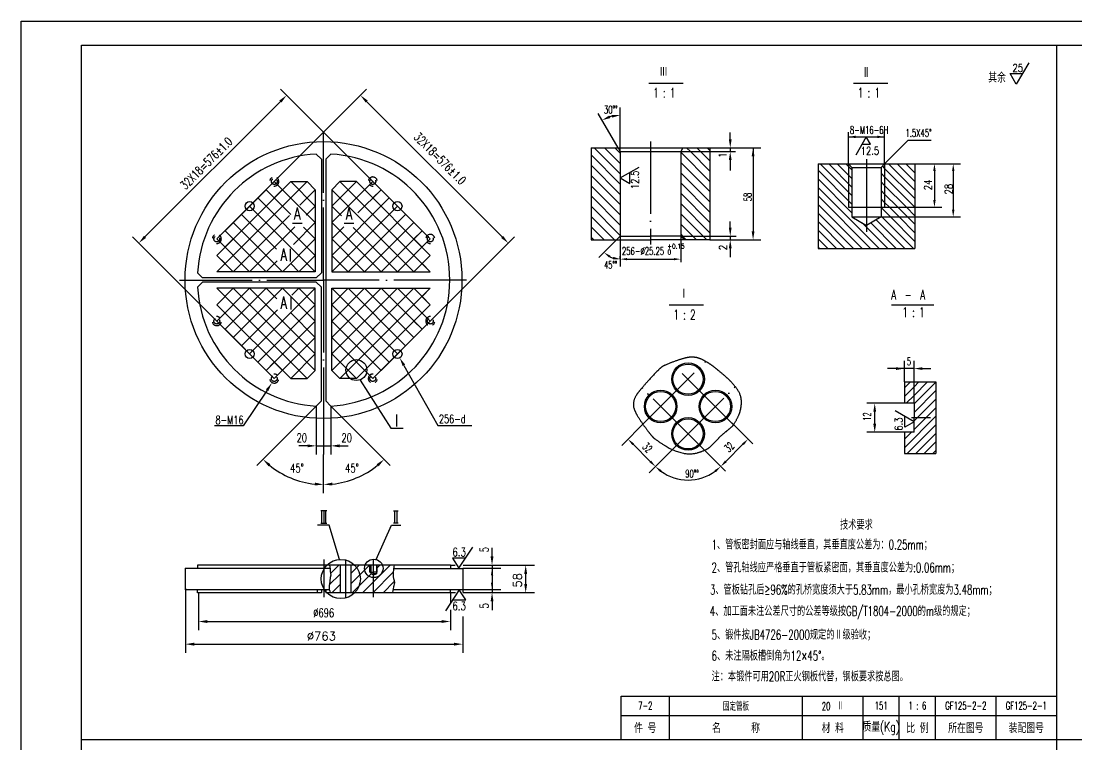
# Model space of a CAD drawing. Extents: x -187 to 2440, y 126 to 1474.
# Drawn here: x 1581.1 to 2017.5, y 1174.4 to 1473.6 of the extents above; entities that cross this region are included whole.
import ezdxf
from ezdxf.enums import TextEntityAlignment as Align

# ---------------------------------------------------------------- set-up
doc = ezdxf.new("R2010")
doc.units = 0
doc.header["$MEASUREMENT"] = 0
for name, pattern in [('DASHDOT-M', [36, 30, -3, 0, -3]), ('DIVIDE-M', [39, 30, -3, 0, -3, 0, -3]), ('HIDDEN-M', [7, 5, -2])]:
    doc.linetypes.add(name, pattern=pattern)
doc.layers.get('0').update_dxf_attribs({"linetype": 'CONTINUOUS'})
for name, color, linetype in [('CDR_DWG1', 4, 'CONTINUOUS'), ('CDR_DWG2', 2, 'CONTINUOUS'), ('CDR_DWG3', 1, 'DASHDOT-M'), ('CDR_DWG4', 3, 'DIVIDE-M'), ('CDR_DWG5', 6, 'HIDDEN-M')]:
    doc.layers.add(name, color=color, linetype=linetype)
doc.styles.add('HZ', font='ROMANS', dxfattribs={"width": 0.7, "bigfont": 'HZ'})

msp = doc.modelspace()

# ---------------------------------------------------------------- linework, layer by layer
for p, q in [((1581.11, 879.62), (1581.11, 1473.62)), ((1581.11, 1473.62), (2422.11, 1473.62)), ((2009.11, 1463.62), (2009.11, 889.62)), ((1997.61, 1456.44), (1992.46, 1447.52)), ((1992.46, 1447.52), (1989.88, 1451.98)), ((1989.88, 1451.98), (1995.04, 1451.98)), ((1685.75, 1407.31), (1723.94, 1445.5)), ((1726.48, 1407.31), (1688.3, 1445.5)), ((1632.3, 1384.4), (1688.3, 1440.41)), ((1779.94, 1384.4), (1723.94, 1440.41)), ((1828.76, 1424.09), (1828.76, 1437.91)), ((1827.86, 1421.22), (1819.64, 1435.47)), ((1874.23, 1424.72), (1874.23, 1427.61)), ((1923.05, 1414.72), (1923.05, 1427.7)), ((1938.05, 1414.65), (1938.05, 1427.89)), ((1828.76, 1419.67), (1828.76, 1424.09)), ((1923.05, 1425.77), (1938.05, 1425.77)), ((1930.43, 1425.77), (1926.09, 1418.25)), ((1928.68, 1422.74), (1932.18, 1422.74)), ((1932.18, 1422.74), (1930.43, 1425.77)), ((1938.05, 1414.65), (1947.75, 1424.35)), ((1947.75, 1424.35), (1957.26, 1424.35)), ((1816.77, 1421.22), (1816.71, 1421.16)), ((1818.03, 1421.22), (1828.76, 1410.49)), ((1822.27, 1421.22), (1828.76, 1414.74)), ((1826.52, 1421.22), (1828.76, 1418.98)), ((1828.76, 1419.67), (1828.76, 1400.12)), ((1853.76, 1419.67), (1876.42, 1419.67)), ((1853.76, 1419.43), (1865.81, 1407.38)), ((1856.21, 1421.22), (1857.76, 1419.67)), ((1857.76, 1419.67), (1865.81, 1411.63)), ((1860.46, 1421.22), (1862, 1419.67)), ((1862, 1419.67), (1865.81, 1415.87)), ((1864.7, 1421.22), (1865.81, 1420.11)), ((1865.81, 1421.22), (1882.62, 1421.22)), ((1874.23, 1421.22), (1874.23, 1419.67)), ((1882.62, 1421.22), (1886.87, 1421.22)), ((1883.67, 1421.22), (1883.67, 1386.72)), ((1816.71, 1418.3), (1828.76, 1406.25)), ((1816.71, 1414.06), (1828.76, 1402.01)), ((1853.76, 1415.19), (1865.81, 1403.14)), ((1874.23, 1416.17), (1874.23, 1411.89)), ((1911.4, 1414.65), (1924.55, 1401.5)), ((1914.93, 1414.65), (1924.55, 1405.03)), ((1918.47, 1414.65), (1924.55, 1408.57)), ((1922, 1414.65), (1924.55, 1412.1)), ((1939.68, 1414.65), (1950.55, 1403.78)), ((1943.22, 1414.65), (1950.55, 1407.32)), ((1946.75, 1414.65), (1950.55, 1410.85)), ((1950.29, 1414.65), (1950.55, 1414.39)), ((1950.62, 1414.65), (1961.64, 1414.65)), ((1961.7, 1414.65), (1969.41, 1414.65)), ((1816.71, 1409.81), (1828.76, 1397.77)), ((1828.76, 1408.77), (1836.53, 1413.25)), ((1832.77, 1406.45), (1832.77, 1411.08)), ((1853.76, 1410.95), (1865.81, 1398.9)), ((1910.55, 1411.96), (1924.55, 1397.96)), ((1936.55, 1410.71), (1938.05, 1409.21)), ((1938.05, 1412.74), (1950.55, 1400.24)), ((1958.64, 1411.65), (1958.64, 1399.65)), ((1966.41, 1411.65), (1966.41, 1395.65)), ((1661.99, 1369.98), (1699.33, 1407.31)), ((1661.99, 1376.77), (1692.54, 1407.31)), ((1661.99, 1383.56), (1685.75, 1407.31)), ((1702.72, 1390.34), (1685.75, 1407.31)), ((1685.75, 1400.53), (1692.54, 1407.31)), ((1702.72, 1397.13), (1692.54, 1407.31)), ((1702.72, 1403.92), (1699.33, 1407.31)), ((1699.33, 1407.31), (1702.72, 1403.92)), ((1709.51, 1397.13), (1719.69, 1407.31)), ((1709.51, 1390.34), (1726.48, 1407.31)), ((1709.51, 1403.92), (1712.91, 1407.31)), ((1750.24, 1369.98), (1712.91, 1407.31)), ((1750.24, 1376.77), (1719.69, 1407.31)), ((1726.48, 1400.53), (1719.69, 1407.31)), ((1750.24, 1383.56), (1726.48, 1407.31)), ((1816.71, 1405.57), (1828.76, 1393.52)), ((1828.76, 1408.77), (1832.77, 1406.45)), ((1853.76, 1406.71), (1865.81, 1394.66)), ((1910.55, 1408.42), (1924.55, 1394.42)), ((1936.55, 1407.17), (1938.05, 1405.67)), ((1938.05, 1409.21), (1950.55, 1396.71)), ((1938.05, 1405.67), (1947.07, 1396.65)), ((1692.54, 1393.74), (1682.36, 1403.92)), ((1696.31, 1397.51), (1702.72, 1403.92)), ((1743.45, 1369.98), (1709.51, 1403.92)), ((1720.36, 1394.4), (1729.88, 1403.92)), ((1816.71, 1401.33), (1828.76, 1389.28)), ((1853.76, 1402.46), (1865.81, 1390.41)), ((1910.55, 1404.89), (1935.79, 1379.65)), ((1910.55, 1401.35), (1932.25, 1379.65)), ((1936.55, 1403.64), (1938.05, 1402.14)), ((1938.05, 1402.14), (1943.54, 1396.65)), ((1702.72, 1369.98), (1675.57, 1397.13)), ((1702.72, 1376.77), (1678.97, 1400.53)), ((1698.98, 1393.38), (1702.72, 1397.13)), ((1709.51, 1376.77), (1733.27, 1400.53)), ((1709.51, 1369.98), (1736.67, 1397.13)), ((1713.48, 1393.17), (1709.51, 1397.13)), ((1816.71, 1397.09), (1828.76, 1385.04)), ((1828.76, 1400.12), (1828.76, 1391.53)), ((1853.76, 1398.22), (1865.81, 1386.17)), ((1910.55, 1397.82), (1928.72, 1379.65)), ((1936.55, 1400.1), (1938.05, 1398.6)), ((1936.55, 1396.57), (1940.47, 1392.65)), ((1938.05, 1398.6), (1940, 1396.65)), ((1938.12, 1396.65), (1961.64, 1396.65)), ((1940, 1396.65), (1944, 1392.65)), ((1943.54, 1396.65), (1947.54, 1392.65)), ((1947.07, 1396.65), (1950.55, 1393.17)), ((1668.78, 1369.98), (1692.01, 1393.21)), ((1686.61, 1379.31), (1672.18, 1393.74)), ((1716.3, 1369.98), (1740.06, 1393.74)), ((1816.71, 1392.84), (1826.33, 1383.22)), ((1853.76, 1393.98), (1862.97, 1384.76)), ((1910.55, 1394.28), (1925.18, 1379.65)), ((1936.55, 1393.03), (1936.93, 1392.65)), ((1936.62, 1392.65), (1969.41, 1392.65)), ((1936.93, 1392.65), (1949.93, 1379.65)), ((1940.47, 1392.65), (1950.55, 1382.57)), ((1944, 1392.65), (1950.55, 1386.1)), ((1947.54, 1392.65), (1950.55, 1389.64)), ((1689.15, 1369.98), (1668.78, 1390.34)), ((1675.57, 1369.98), (1694.2, 1388.61)), ((1693.3, 1390.07), (1697.28, 1390.07)), ((1693.65, 1381.26), (1702.72, 1390.34)), ((1702.72, 1383.56), (1697.9, 1388.38)), ((1729.88, 1369.98), (1709.51, 1390.34)), ((1709.51, 1383.56), (1714.48, 1388.52)), ((1714.69, 1390.07), (1718.68, 1390.07)), ((1736.67, 1369.98), (1718.38, 1388.27)), ((1723.09, 1369.98), (1743.45, 1390.34)), ((1816.71, 1388.6), (1822.09, 1383.22)), ((1828.76, 1391.66), (1828.76, 1384.76)), ((1853.76, 1389.74), (1858.73, 1384.76)), ((1874.23, 1388.26), (1874.23, 1390.76)), ((1910.55, 1390.75), (1921.65, 1379.65)), ((1928.74, 1390.24), (1939.32, 1379.65)), ((1932.31, 1390.2), (1942.86, 1379.65)), ((1934.55, 1391.5), (1946.4, 1379.65)), ((1661.99, 1349.61), (1627.2, 1384.4)), ((1675.57, 1369.98), (1661.99, 1383.56)), ((1661.99, 1376.77), (1668.78, 1383.56)), ((1682.36, 1369.98), (1665.39, 1386.95)), ((1668.78, 1383.56), (1665.39, 1386.95)), ((1689.15, 1369.98), (1702.72, 1383.56)), ((1723.09, 1369.98), (1709.51, 1383.56)), ((1729.88, 1369.98), (1746.85, 1386.95)), ((1736.67, 1369.98), (1750.24, 1383.56)), ((1743.45, 1383.56), (1746.85, 1386.95)), ((1750.24, 1376.77), (1743.45, 1383.56)), ((1750.24, 1349.61), (1785.03, 1384.4)), ((1816.71, 1384.36), (1817.85, 1383.22)), ((1828.76, 1384.76), (1828.76, 1375.79)), ((1853.76, 1385.49), (1853.76, 1373.97)), ((1853.76, 1385.49), (1854.49, 1384.76)), ((1853.76, 1384.76), (1876.63, 1384.76)), ((1854.49, 1384.76), (1856.03, 1383.22)), ((1858.73, 1384.76), (1860.27, 1383.22)), ((1862.97, 1384.76), (1864.52, 1383.22)), ((1874.23, 1384.76), (1874.23, 1383.22)), ((1910.55, 1387.21), (1918.11, 1379.65)), ((1910.55, 1383.68), (1914.58, 1379.65)), ((1692.26, 1379.52), (1692.26, 1374.25)), ((1827.21, 1383.22), (1819.89, 1375.9)), ((1865.81, 1383.42), (1865.61, 1383.22)), ((1865.81, 1383.22), (1882.62, 1383.22)), ((1874.23, 1379.72), (1874.23, 1376.03)), ((1882.62, 1383.22), (1886.87, 1383.22)), ((1910.55, 1380.14), (1911.04, 1379.65)), ((1668.78, 1369.98), (1661.99, 1376.77)), ((1665.39, 1373.37), (1661.99, 1376.77)), ((1695.94, 1369.98), (1702.72, 1376.77)), ((1716.3, 1369.98), (1709.51, 1376.77)), ((1743.45, 1369.98), (1750.24, 1376.77)), ((1746.85, 1373.37), (1750.24, 1376.77)), ((1828.76, 1375.22), (1828.76, 1376.47)), ((1828.76, 1375.79), (1828.76, 1372.22)), ((1831.56, 1375.22), (1850.96, 1375.22)), ((1661.99, 1369.98), (1665.39, 1373.37)), ((1682.36, 1369.98), (1686.95, 1374.57)), ((1695.94, 1369.98), (1692.54, 1373.37)), ((1750.24, 1369.98), (1746.85, 1373.37)), ((1661.99, 1363.19), (1699.33, 1325.86)), ((1675.57, 1363.19), (1661.99, 1349.61)), ((1668.78, 1363.19), (1661.99, 1356.4)), ((1661.99, 1363.19), (1665.39, 1359.8)), ((1682.36, 1363.19), (1665.39, 1346.22)), ((1689.15, 1363.19), (1668.78, 1342.83)), ((1668.78, 1363.19), (1702.72, 1329.25)), ((1702.72, 1363.19), (1675.57, 1336.04)), ((1675.57, 1363.19), (1702.72, 1336.04)), ((1682.36, 1363.19), (1686.77, 1358.78)), ((1689.15, 1363.19), (1702.72, 1349.61)), ((1695.94, 1363.19), (1693.05, 1360.31)), ((1695.94, 1363.19), (1702.72, 1356.4)), ((1709.51, 1363.19), (1736.67, 1336.04)), ((1729.88, 1363.19), (1709.51, 1342.83)), ((1723.09, 1363.19), (1709.51, 1349.61)), ((1716.3, 1363.19), (1709.51, 1356.4)), ((1736.67, 1363.19), (1709.51, 1336.04)), ((1743.45, 1363.19), (1709.51, 1329.25)), ((1750.24, 1363.19), (1712.91, 1325.86)), ((1716.3, 1363.19), (1740.06, 1339.43)), ((1723.09, 1363.19), (1743.45, 1342.83)), ((1729.88, 1363.19), (1746.85, 1346.22)), ((1736.67, 1363.19), (1750.24, 1349.61)), ((1743.45, 1363.19), (1750.24, 1356.4)), ((1750.24, 1363.19), (1746.85, 1359.8)), ((1665.39, 1359.8), (1661.99, 1356.4)), ((1692.54, 1359.8), (1692.54, 1354.4)), ((1746.85, 1359.8), (1750.24, 1356.4)), ((1661.99, 1356.4), (1692.54, 1325.86)), ((1661.99, 1356.4), (1668.78, 1349.61)), ((1687.05, 1354.3), (1672.18, 1339.43)), ((1702.72, 1356.4), (1678.97, 1332.64)), ((1692.54, 1353.01), (1702.72, 1342.83)), ((1709.51, 1356.4), (1733.27, 1332.64)), ((1750.24, 1356.4), (1719.69, 1325.86)), ((1750.24, 1356.4), (1743.45, 1349.61)), ((1661.99, 1349.61), (1685.75, 1325.86)), ((1668.78, 1349.61), (1665.39, 1346.22)), ((1702.72, 1349.61), (1682.36, 1329.25)), ((1709.51, 1349.61), (1729.88, 1329.25)), ((1743.45, 1349.61), (1746.85, 1346.22)), ((1746.85, 1346.22), (1729.88, 1329.25)), ((1702.72, 1342.83), (1685.75, 1325.86)), ((1709.51, 1342.83), (1726.48, 1325.86)), ((1702.72, 1336.04), (1692.54, 1325.86)), ((1709.51, 1336.04), (1719.69, 1325.86)), ((1682.36, 1329.25), (1685.75, 1332.64)), ((1685.75, 1332.64), (1692.54, 1325.86)), ((1726.48, 1332.64), (1719.69, 1325.86)), ((1729.88, 1329.25), (1726.48, 1332.64)), ((1739.34, 1331.31), (1753.3, 1306.49)), ((1946.2, 1324.48), (1946.2, 1333.18)), ((1950.2, 1315.73), (1950.2, 1333.18)), ((1702.72, 1329.25), (1699.33, 1325.86)), ((1709.51, 1329.25), (1712.91, 1325.86)), ((1712.91, 1325.86), (1709.51, 1329.25)), ((1950.2, 1329.98), (1939.2, 1329.98)), ((1953.7, 1329.98), (1957.2, 1329.98)), ((1721.19, 1325.22), (1733.95, 1305.31)), ((1946.2, 1322), (1948.69, 1324.48)), ((1946.2, 1318.46), (1950.2, 1322.46)), ((1950.2, 1318.92), (1955.76, 1324.48)), ((1950.2, 1322.46), (1952.22, 1324.48)), ((1950.2, 1315.39), (1959.24, 1324.42)), ((1682.77, 1321.05), (1672.93, 1306.36)), ((1946.94, 1315.67), (1950.2, 1318.92)), ((1950.2, 1311.85), (1959.24, 1320.89)), ((1678.54, 1289.89), (1703.12, 1314.47)), ((1703.12, 1314.47), (1703.12, 1294.44)), ((1733.7, 1289.89), (1709.12, 1314.47)), ((1709.12, 1314.47), (1709.12, 1294.44)), ((1946.14, 1315.67), (1930.75, 1315.67)), ((1950.2, 1308.32), (1959.24, 1317.35)), ((1950.2, 1304.78), (1959.24, 1313.82)), ((1933.95, 1307.17), (1933.95, 1312.17)), ((1950.2, 1307.92), (1942.34, 1312.45)), ((1946.2, 1297.25), (1959.24, 1310.28)), ((1946.41, 1305.73), (1946.41, 1310.11)), ((1672.93, 1306.36), (1661.1, 1306.36)), ((1706.12, 1305.95), (1706.12, 1294.44)), ((1733.95, 1305.31), (1739.06, 1305.31)), ((1753.3, 1306.49), (1767.47, 1306.49)), ((1838.99, 1307.82), (1829.39, 1298.21)), ((1874.87, 1307.53), (1883.56, 1298.84)), ((1950.2, 1307.92), (1946.41, 1305.73)), ((1947.34, 1294.86), (1959.24, 1306.75)), ((1946.14, 1303.67), (1930.75, 1303.67)), ((1946.2, 1300.78), (1949.09, 1303.67)), ((1950.88, 1294.86), (1959.24, 1303.21)), ((1699.52, 1298.04), (1695.92, 1298.04)), ((1703.12, 1298.04), (1709.12, 1298.04)), ((1712.72, 1298.04), (1716.32, 1298.04)), ((1841.17, 1291.61), (1834.1, 1298.68)), ((1850.3, 1296.5), (1840.7, 1286.9)), ((1863.56, 1296.21), (1872.25, 1287.53)), ((1872.41, 1291.63), (1879.48, 1298.7)), ((1954.42, 1294.86), (1959.24, 1299.68)), ((1957.95, 1294.86), (1959.24, 1296.14)), ((1706.12, 1278.47), (1706.12, 1294.44)), ((1708.5, 1265.19), (1703.66, 1265.19)), ((1712.68, 1251.06), (1708.5, 1265.19)), ((1727.92, 1251.06), (1734.18, 1265.19)), ((1734.18, 1265.19), (1738.12, 1265.19)), ((1762.11, 1247.46), (1767.81, 1256.16)), ((1775.77, 1252.34), (1775.77, 1255.94)), ((1708.97, 1245.27), (1712.4, 1248.69)), ((1717.42, 1240.99), (1725.13, 1248.69)), ((1717.42, 1245.23), (1720.88, 1248.69)), ((1722.23, 1237.31), (1733.61, 1248.69)), ((1727.97, 1247.3), (1729.37, 1248.69)), ((1758.58, 1248.74), (1760.51, 1248.74)), ((1759.48, 1251.62), (1762.11, 1247.46)), ((1764.85, 1251.62), (1759.48, 1251.62)), ((1763.88, 1248.74), (1779.37, 1248.74)), ((1775.77, 1248.74), (1775.77, 1237.4)), ((1779.37, 1248.74), (1793.28, 1248.74)), ((1708.5, 1240.55), (1712.97, 1245.02)), ((1717.98, 1237.31), (1725.8, 1245.12)), ((1726.47, 1237.31), (1734.95, 1245.78)), ((1763.64, 1247.41), (1779.37, 1247.41)), ((1789.68, 1240.92), (1789.68, 1245.54)), ((1709.5, 1237.31), (1712.97, 1240.78)), ((1730.71, 1237.31), (1735.35, 1241.95)), ((1649.04, 1239.06), (1649.04, 1212.46)), ((1654.43, 1237.42), (1654.43, 1221.82)), ((1762.24, 1238.49), (1756.54, 1229.79)), ((1758.53, 1237.31), (1758.53, 1232.83)), ((1758.58, 1237.35), (1760.67, 1237.35)), ((1764.87, 1234.33), (1762.24, 1238.49)), ((1763.64, 1238.63), (1763.64, 1237.42)), ((1763.7, 1238.68), (1779.37, 1238.68)), ((1763.88, 1237.35), (1793.28, 1237.35)), ((1759.5, 1234.33), (1764.87, 1234.33)), ((1775.77, 1233.75), (1775.77, 1230.15)), ((1758.53, 1230.24), (1758.53, 1221.82)), ((1763.64, 1227.56), (1763.64, 1212.46)), ((1658.03, 1225.42), (1754.93, 1225.42)), ((1652.64, 1216.06), (1760.04, 1216.06)), ((1829.11, 1186.62), (2009.11, 1186.62)), ((1606.11, 1176.62), (2412.11, 1176.62))]:
    msp.add_line(p, q)
for centre, radius in [((1719.7, 1329.36), 4.32), ((1713.24, 1243), 8.11), ((1726.89, 1247.39), 3.81)]:
    msp.add_circle(centre, radius)
for centre, radius, start, end in [((1828.76, 1419.67), 15.04, 103.3639, 106.6366), ((1828.76, 1384.76), 9.54, 243.0955, 251.9045), ((1706.12, 1317.47), 35.4, 230.829, 264.171), ((1706.12, 1317.47), 35.4, 275.829, 309.171), ((1856.79, 1302.99), 19.08, 234.0169, 305.9831)]:
    msp.add_arc(centre, radius, start, end)
for points in [[(1688.72, 1439.98), (1687.87, 1440.83), (1690.84, 1442.95)], [(1723.51, 1439.98), (1724.36, 1440.83), (1721.39, 1442.95)], [(1824.22, 1434.62), (1824.68, 1433.55), (1821.24, 1432.7)], [(1825.35, 1433.72), (1825.21, 1434.88), (1828.76, 1434.71)], [(1873.65, 1424.72), (1874.81, 1424.72), (1874.23, 1421.22)], [(1926.05, 1425.27), (1926.05, 1426.27), (1923.05, 1425.77)], [(1935.05, 1425.27), (1935.05, 1426.27), (1938.05, 1425.77)], [(1874.81, 1416.17), (1873.65, 1416.17), (1874.23, 1419.67)], [(1883.08, 1417.72), (1884.25, 1417.72), (1883.67, 1421.22)], [(1959.14, 1411.65), (1958.14, 1411.65), (1958.64, 1414.65)], [(1966.91, 1411.65), (1965.91, 1411.65), (1966.41, 1414.65)], [(1959.14, 1399.65), (1958.14, 1399.65), (1958.64, 1396.65)], [(1966.91, 1395.65), (1965.91, 1395.65), (1966.41, 1392.65)], [(1873.65, 1388.26), (1874.81, 1388.26), (1874.23, 1384.76)], [(1632.72, 1383.98), (1631.87, 1384.83), (1629.75, 1381.86)], [(1779.52, 1383.98), (1780.36, 1384.83), (1782.49, 1381.86)], [(1883.08, 1386.72), (1884.25, 1386.72), (1883.67, 1383.22)], [(1874.81, 1379.72), (1873.65, 1379.72), (1874.23, 1383.22)], [(1824.73, 1376.66), (1824.15, 1375.85), (1822.01, 1378.02)], [(1825.71, 1375.2), (1825.87, 1376.19), (1828.76, 1375.22)], [(1831.56, 1375.69), (1831.56, 1374.76), (1828.76, 1375.22)], [(1850.96, 1375.69), (1850.96, 1374.76), (1853.76, 1375.22)], [(1738.82, 1331.02), (1739.86, 1331.61), (1737.57, 1334.45)], [(1942.7, 1329.4), (1942.7, 1330.57), (1946.2, 1329.98)], [(1953.7, 1329.4), (1953.7, 1330.57), (1950.2, 1329.98)], [(1682.27, 1321.38), (1683.27, 1320.71), (1684.77, 1324.04)], [(1933.37, 1312.17), (1934.53, 1312.17), (1933.95, 1315.67)], [(1933.37, 1307.17), (1934.53, 1307.17), (1933.95, 1303.67)], [(1834.45, 1299.04), (1833.75, 1298.33), (1831.98, 1300.81)], [(1879.13, 1299.05), (1879.84, 1298.35), (1881.61, 1300.82)], [(1699.52, 1297.44), (1699.52, 1298.64), (1703.12, 1298.04)], [(1712.72, 1297.44), (1712.72, 1298.64), (1709.12, 1298.04)], [(1684.16, 1290.47), (1683.36, 1289.58), (1681.09, 1292.44)], [(1728.08, 1290.47), (1728.88, 1289.58), (1731.15, 1292.44)], [(1841.53, 1291.97), (1840.82, 1291.26), (1843.29, 1289.49)], [(1872.06, 1291.98), (1872.77, 1291.27), (1870.29, 1289.51)], [(1845.25, 1287.16), (1845.9, 1287.92), (1843.29, 1289.49)], [(1867.67, 1287.92), (1868.32, 1287.16), (1870.28, 1289.49)], [(1702.55, 1282.85), (1702.49, 1281.65), (1706.12, 1282.07)], [(1709.68, 1282.85), (1709.74, 1281.65), (1706.12, 1282.07)], [(1776.37, 1252.34), (1775.17, 1252.34), (1775.77, 1248.74)], [(1790.28, 1245.12), (1789.08, 1245.12), (1789.68, 1248.72)], [(1776.25, 1244.54), (1775.29, 1244.54), (1775.77, 1247.42)], [(1776.25, 1241.55), (1775.29, 1241.55), (1775.77, 1238.67)], [(1790.28, 1240.92), (1789.08, 1240.92), (1789.68, 1237.32)], [(1776.37, 1233.75), (1775.17, 1233.75), (1775.77, 1237.35)], [(1658.03, 1224.82), (1658.03, 1226.02), (1654.43, 1225.42)], [(1754.93, 1224.82), (1754.93, 1226.02), (1758.53, 1225.42)], [(1652.64, 1215.46), (1652.64, 1216.66), (1649.04, 1216.06)], [(1760.04, 1215.46), (1760.04, 1216.66), (1763.64, 1216.06)]]:
    msp.add_solid(points)
at = {"layer": 'CDR_DWG1'}
for p, q in [((1606.11, 889.62), (1606.11, 1463.62)), ((1606.11, 1463.62), (2412.11, 1463.62)), ((1703.12, 1418.68), (1705.22, 1416.58)), ((1709.12, 1418.68), (1707.02, 1416.58)), ((1816.71, 1421.22), (1816.71, 1400.12)), ((1816.71, 1421.22), (1827.86, 1421.22)), ((1827.86, 1421.22), (1828.76, 1419.67)), ((1827.86, 1421.22), (1854.65, 1421.22)), ((1828.76, 1419.67), (1853.76, 1419.67)), ((1854.65, 1421.22), (1853.76, 1419.67)), ((1853.76, 1419.67), (1853.76, 1400.12)), ((1854.65, 1421.22), (1865.81, 1421.22)), ((1865.81, 1421.22), (1865.81, 1400.12)), ((1705.22, 1416.58), (1705.22, 1369.58)), ((1707.02, 1416.58), (1707.02, 1316.59)), ((1910.55, 1414.65), (1910.55, 1379.65)), ((1910.55, 1414.65), (1923.05, 1414.65)), ((1923.05, 1414.65), (1924.55, 1413.15)), ((1923.05, 1414.65), (1923.05, 1396.65)), ((1923.05, 1414.65), (1938.05, 1414.65)), ((1936.55, 1413.15), (1938.05, 1414.65)), ((1938.04, 1414.65), (1950.55, 1414.65)), ((1938.05, 1414.65), (1938.05, 1396.65)), ((1950.55, 1414.65), (1950.55, 1379.65)), ((1924.55, 1413.15), (1936.55, 1413.15)), ((1924.55, 1413.15), (1924.55, 1392.65)), ((1936.55, 1413.15), (1936.55, 1392.65)), ((1937.1, 1413.7), (1938.05, 1412.74)), ((1692.54, 1407.31), (1699.33, 1407.31)), ((1712.91, 1407.31), (1709.51, 1403.92)), ((1719.69, 1407.31), (1712.91, 1407.31)), ((1665.39, 1386.95), (1682.36, 1403.92)), ((1682.36, 1403.92), (1685.75, 1400.53)), ((1702.72, 1403.92), (1702.72, 1369.98)), ((1709.51, 1403.92), (1709.51, 1369.98)), ((1729.88, 1403.92), (1726.48, 1400.53)), ((1746.85, 1386.95), (1729.88, 1403.92)), ((1816.71, 1400.12), (1816.71, 1383.22)), ((1853.76, 1400.12), (1853.76, 1391.53)), ((1865.81, 1400.12), (1865.81, 1383.22)), ((1923.05, 1396.65), (1924.41, 1396.65)), ((1924.55, 1396.65), (1936.55, 1396.65)), ((1936.46, 1396.65), (1938.05, 1396.65)), ((1924.55, 1392.65), (1930.55, 1389.19)), ((1924.55, 1392.65), (1936.55, 1392.65)), ((1936.55, 1392.65), (1930.55, 1389.19)), ((1853.76, 1391.66), (1853.76, 1384.76)), ((1827.21, 1383.22), (1828.76, 1384.76)), ((1828.76, 1384.76), (1841.25, 1384.76)), ((1853.76, 1384.76), (1841.25, 1384.76)), ((1855.3, 1383.23), (1853.75, 1384.78)), ((1816.71, 1383.22), (1827.21, 1383.22)), ((1827.21, 1383.22), (1841.25, 1383.22)), ((1855.3, 1383.22), (1841.25, 1383.22)), ((1865.81, 1383.22), (1855.3, 1383.22)), ((1910.55, 1379.65), (1950.55, 1379.65)), ((1656.12, 1367.48), (1654.03, 1369.58)), ((1703.12, 1367.48), (1656.12, 1367.48)), ((1702.72, 1369.98), (1661.99, 1369.98)), ((1705.22, 1369.58), (1703.12, 1367.48)), ((1709.51, 1369.98), (1750.24, 1369.98)), ((1656.12, 1365.68), (1654.03, 1363.59)), ((1703.12, 1365.68), (1656.12, 1365.68)), ((1702.72, 1363.19), (1661.99, 1363.19)), ((1702.72, 1329.25), (1702.72, 1363.19)), ((1705.22, 1363.59), (1703.12, 1365.68)), ((1705.22, 1316.59), (1705.22, 1363.59)), ((1709.51, 1363.19), (1750.24, 1363.19)), ((1709.51, 1329.25), (1709.51, 1363.19)), ((1750.24, 1349.61), (1726.48, 1325.86)), ((1665.39, 1346.22), (1682.36, 1329.25)), ((1699.33, 1325.86), (1702.72, 1329.25)), ((1692.54, 1325.86), (1699.33, 1325.86)), ((1719.69, 1325.86), (1712.91, 1325.86)), ((1946.2, 1324.48), (1946.2, 1315.67)), ((1946.2, 1324.48), (1959.24, 1324.48)), ((1959.24, 1324.48), (1959.24, 1294.86)), ((1703.12, 1314.49), (1705.22, 1316.59)), ((1707.02, 1316.59), (1709.12, 1314.49)), ((1950.2, 1315.67), (1946.2, 1315.67)), ((1950.2, 1315.67), (1950.2, 1309.67)), ((1950.2, 1303.67), (1950.2, 1309.67)), ((1950.2, 1303.67), (1946.2, 1303.67)), ((1946.2, 1303.67), (1946.2, 1294.86)), ((1946.2, 1294.86), (1959.24, 1294.86)), ((1654.03, 1248.69), (1654.03, 1247.43)), ((1708.6, 1248.69), (1654.05, 1248.69)), ((1712.98, 1248.69), (1708.6, 1248.69)), ((1712.97, 1248.69), (1712.97, 1237.31)), ((1717.42, 1248.69), (1712.98, 1248.69)), ((1717.42, 1248.69), (1717.42, 1237.31)), ((1725.31, 1248.69), (1717.42, 1248.69)), ((1725.3, 1245.8), (1725.3, 1248.69)), ((1728.32, 1248.69), (1725.31, 1248.69)), ((1725.63, 1248.68), (1725.63, 1245.17)), ((1727.97, 1248.68), (1727.97, 1245.17)), ((1728.3, 1245.8), (1728.3, 1248.69)), ((1735.39, 1248.69), (1728.32, 1248.69)), ((1758.58, 1248.69), (1735.39, 1248.69)), ((1758.53, 1248.69), (1758.53, 1247.43)), ((1648.91, 1247.41), (1648.91, 1238.56)), ((1648.93, 1247.43), (1708.81, 1247.43)), ((1725.3, 1245.8), (1726.8, 1245.8)), ((1725.63, 1245.17), (1726.8, 1245.17)), ((1726.79, 1244.7), (1725.63, 1245.17)), ((1728.3, 1245.8), (1726.8, 1245.8)), ((1727.97, 1245.17), (1726.8, 1245.17)), ((1726.81, 1244.7), (1727.97, 1245.17)), ((1735.11, 1247.37), (1763.7, 1247.37)), ((1763.64, 1247.41), (1763.64, 1238.56)), ((1708.45, 1238.57), (1648.93, 1238.57)), ((1654.03, 1237.31), (1654.03, 1238.57)), ((1705.32, 1237.31), (1654.05, 1237.31)), ((1703.44, 1238.57), (1703.44, 1237.31)), ((1705.32, 1238.57), (1705.32, 1237.31)), ((1707.08, 1238.57), (1707.08, 1237.31)), ((1708.86, 1237.31), (1707.08, 1237.31)), ((1712.98, 1237.31), (1708.86, 1237.31)), ((1717.42, 1237.31), (1712.98, 1237.31)), ((1734.63, 1237.31), (1717.42, 1237.31)), ((1758.58, 1237.31), (1734.63, 1237.31)), ((1734.85, 1238.63), (1763.81, 1238.63)), ((1758.53, 1237.31), (1758.53, 1238.57)), ((1829.11, 1194.62), (2009.11, 1194.62)), ((1829.11, 1176.62), (1829.11, 1194.62)), ((1849.11, 1176.62), (1849.11, 1194.62)), ((1904.11, 1176.62), (1904.11, 1194.62)), ((1929.11, 1176.62), (1929.11, 1194.62)), ((1944.11, 1176.62), (1944.11, 1194.62)), ((1959.11, 1176.62), (1959.11, 1194.62)), ((1984.11, 1176.62), (1984.11, 1194.62))]:
    msp.add_line(p, q, dxfattribs=at)
for centre, radius in [((1706.12, 1366.58), 57.23), ((1675.57, 1397.13), 1.88), ((1736.67, 1397.13), 1.88), ((1675.57, 1336.04), 1.88), ((1736.67, 1336.04), 1.88), ((1856.79, 1325.61), 6.75), ((1856.79, 1325.61), 6.25), ((1845.47, 1314.3), 6.75), ((1845.47, 1314.3), 6.25), ((1868.1, 1314.3), 6.75), ((1868.1, 1314.3), 6.25), ((1856.79, 1302.99), 6.75), ((1856.79, 1302.99), 6.25)]:
    msp.add_circle(centre, radius, dxfattribs=at)
for start, end in [(93.2947, 176.7053), (273.2947, 86.7053), (183.2947, 266.7053)]:
    msp.add_arc((1706.12, 1366.58), 52.18, start, end, dxfattribs=at)
at = {"layer": 'CDR_DWG2'}
for p, q in [((1840.57, 1447.98), (1854.82, 1447.98)), ((1925.14, 1447.98), (1939.39, 1447.98)), ((1848.94, 1356.28), (1863.19, 1356.28)), ((1940.86, 1356.28), (1958.33, 1356.28)), ((1704.97, 1271.25), (1707.44, 1271.25)), ((1705.43, 1266.2), (1705.43, 1271.18)), ((1706.22, 1271.18), (1706.22, 1266.2)), ((1707.01, 1266.2), (1707.01, 1271.18)), ((1735, 1271.19), (1737, 1271.19)), ((1735.62, 1266.22), (1735.62, 1271.19)), ((1736.42, 1271.19), (1736.42, 1266.22)), ((1705.03, 1266.13), (1707.44, 1266.13)), ((1735.06, 1266.15), (1737, 1266.15))]:
    msp.add_line(p, q, dxfattribs=at)
at = {"layer": 'CDR_DWG3', "linetype": 'DASHDOT-M'}
for p, q in [((1706.12, 1366.58), (1706.12, 1427.27)), ((1841.25, 1423.92), (1841.26, 1381.32)), ((1930.55, 1416.54), (1930.55, 1386.58)), ((1646.59, 1366.58), (1706.12, 1366.58)), ((1706.12, 1366.58), (1706.12, 1305.95)), ((1765.18, 1366.58), (1706.12, 1366.58)), ((1838.14, 1306.97), (1864.09, 1332.92)), ((1875.62, 1306.78), (1849.93, 1332.47)), ((1850.3, 1296.5), (1876.3, 1322.5)), ((1863.56, 1296.21), (1837.77, 1322)), ((1956.98, 1309.67), (1949.1, 1309.67)), ((1706.28, 1251.09), (1706.28, 1235.43)), ((1715.2, 1251.09), (1715.2, 1235.43)), ((1726.8, 1235.43), (1726.8, 1251.09))]:
    msp.add_line(p, q, dxfattribs=at)
at = {"layer": 'CDR_DWG4', "linetype": 'DIVIDE-M'}
for p, q in [((1708.55, 1248.68), (1708.86, 1247.17)), ((1735.32, 1248.7), (1735.16, 1248.1)), ((1708.86, 1247.17), (1708.86, 1246.04)), ((1708.86, 1246.04), (1709.08, 1244.54)), ((1709.08, 1244.54), (1708.86, 1243.67)), ((1734.94, 1244.97), (1734.83, 1243.92)), ((1734.83, 1243.92), (1735.06, 1243.15)), ((1735.06, 1246.92), (1734.94, 1245.75)), ((1734.94, 1245.75), (1734.94, 1244.97)), ((1735.16, 1248.1), (1735.06, 1246.92)), ((1708.55, 1240.91), (1708.45, 1240.16)), ((1708.45, 1240.16), (1708.45, 1238.66)), ((1708.76, 1242.16), (1708.55, 1240.91)), ((1708.86, 1243.67), (1708.76, 1242.16)), ((1735, 1239.7), (1734.89, 1238.91)), ((1735.16, 1240.21), (1735, 1239.7)), ((1735.06, 1243.15), (1735.27, 1242.44)), ((1735.33, 1241), (1735.16, 1240.21)), ((1735.27, 1242.44), (1735.43, 1241.46)), ((1735.43, 1241.46), (1735.33, 1241)), ((1708.45, 1238.66), (1708.76, 1238.03)), ((1708.76, 1238.03), (1708.86, 1237.39)), ((1734.78, 1238.2), (1734.61, 1237.36)), ((1734.89, 1238.91), (1734.78, 1238.2))]:
    msp.add_line(p, q, dxfattribs=at)
for centre, radius, start, end in [((1850.46, 1324.39), 7.69, 113.3201, 126.9741), ((1873.34, 1271.31), 65.49, 108.6511, 113.3201), ((1867.37, 1288.98), 46.84, 104.7342, 108.6511), ((1859.48, 1319), 15.8, 97.9871, 104.7342), ((1858.45, 1326.3), 8.42, 77.9963, 97.9871), ((1857.92, 1323.78), 11.01, 60.5319, 77.9963), ((1840.87, 1293.6), 45.67, 57.1888, 60.5319), ((1850.47, 1308.49), 27.95, 52.9149, 57.1888), ((1961.49, 1214.88), 163.68, 135.6105, 137.9018), ((1852.77, 1321.31), 11.54, 126.9741, 135.6105), ((1833.67, 1286.27), 55.81, 50.6494, 52.9149), ((1735.72, 1166.81), 210.28, 49.4823, 50.6494), ((1911.08, 1260.43), 95.73, 137.9018, 140.3135), ((1856.75, 1308.43), 24, 42.7284, 49.4823), ((1838.96, 1292), 48.22, 37.9649, 42.7284), ((1842.07, 1314.65), 7.94, 143.7556, 169.1527), ((1873.58, 1291.55), 47, 140.3135, 143.7556), ((1869.99, 1316.21), 8.85, 4.0404, 37.9649), ((1839.49, 1315.15), 5.31, 169.1527, 200.3275), ((1866.09, 1315.94), 12.76, 335.9112, 4.0404), ((1849.63, 1318.9), 16.13, 200.3275, 209.8489), ((1877.6, 1334.95), 48.37, 209.8489, 215.3428), ((1848.45, 1323.82), 32.08, 328.7981, 335.9112), ((1932.07, 1373.58), 115.15, 215.3428, 217.3151), ((1849.42, 1333.38), 37.43, 308.2849, 312.6433), ((1870.55, 1310.44), 6.25, 312.6433, 328.7981), ((1867.28, 1324.19), 33.68, 217.3151, 220.9624), ((1847.73, 1307.22), 7.8, 220.9624, 233.5874), ((1882.71, 1354.64), 66.72, 233.5874, 237.8952), ((1895.17, 1275.15), 36.61, 132.5614, 137.3214), ((1896.71, 1273.48), 38.88, 128.2849, 132.5614), ((1860.06, 1318.55), 24.11, 237.8952, 257.5376), ((1854.53, 1316.9), 22.57, 285.6809, 295.4485), ((1861.11, 1303.08), 7.26, 295.4485, 312.7173), ((1839.49, 1326.49), 39.13, 312.7173, 317.3214), ((1857.42, 1306.6), 11.87, 257.5376, 285.6809)]:
    msp.add_arc(centre, radius, start, end, dxfattribs=at)
at = {"layer": 'CDR_DWG5', "linetype": 'HIDDEN-M'}
for centre in [(1685.75, 1407.31), (1726.48, 1407.31), (1661.99, 1383.56), (1750.24, 1383.56), (1661.99, 1349.61), (1750.24, 1349.61), (1685.75, 1325.86), (1726.48, 1325.86)]:
    msp.add_circle(centre, 1.2, dxfattribs=at)
for centre, start, end in [((1685.75, 1407.31), 265.6822, 167.5992), ((1726.48, 1407.31), 12.4008, 274.3178), ((1661.99, 1383.56), 265.6822, 167.5992), ((1750.24, 1383.56), 12.4008, 274.3178), ((1661.99, 1349.61), 192.4008, 94.3178), ((1750.24, 1349.61), 85.6822, 347.5992), ((1685.75, 1325.86), 192.4008, 94.3178), ((1726.48, 1325.86), 85.6822, 347.5992)]:
    msp.add_arc(centre, 1.88, start, end, dxfattribs=at)

# ---------------------------------------------------------------- texts
at = {"style": 'HZ'}
for s, height, width, p in [('25', 3.2, 0.8, (1990.9, 1452.68)), ('其余', 4, 0.7, (1980.89, 1448.23)), ('30%%d%%d', 3.2, 0.65, (1822.01, 1435.4)), ('8-M16-6H', 3.2, 0.65, (1923.69, 1427.03)), ('1.5X45%%d', 3.2, 0.65, (1946.64, 1425.81)), ('12.5', 3.2, 0.8, (1928.14, 1418.41)), ('A', 5, 0.7, (1693.89, 1391.64)), ('A', 5, 0.7, (1715.28, 1391.64)), ('A', 5, 0.7, (1688.28, 1374.59)), ('256-%%C25.25', 3.2, 0.65, (1829.45, 1376.95)), ('+0.15', 1.96, 0.8, (1848.21, 1379.56)), ('0', 1.96, 0.8, (1848.3, 1377.15)), ('45%%d%%d', 3, 0.65, (1822.15, 1371.36)), ('A', 5, 0.7, (1688.28, 1354.74)), ('5', 3.2, 0.6, (1947.27, 1331.34)), ('8-M16', 3.5, 0.7, (1661.48, 1306.99)), ('256-d', 3.5, 0.7, (1753.82, 1307.42)), ('20', 3.6, 0.7, (1694.97, 1299.52)), ('20', 3.6, 0.7, (1713.53, 1299.52)), ('45%%D', 3.6, 0.7, (1692.33, 1287.04)), ('45%%D', 3.6, 0.7, (1715.05, 1287.04)), ('技术要求', 4, 0.65, (1919.63, 1263.43)), ('1、管板密封面应与轴线垂直，其垂直度公差为：0.25mm；', 4, 0.65, (1866.51, 1255.23)), ('2、管孔轴线应严格垂直于管板紧密面，其垂直度公差为:0.06mm；', 4, 0.65, (1866.51, 1245.74)), ('3、管板钻孔后≥96%的孔桥宽度须大于5.83mm，最小孔桥宽度为3.48mm；', 4, 0.65, (1865.86, 1236.58)), ('%%C696', 3.6, 0.7, (1701.86, 1227.22)), ('4、加工面未注公差尺寸的公差等级按GB/T1804-2000的m级的规定；', 4, 0.65, (1865.79, 1227.74)), ('5、锻件按JB4726-2000规定的Ⅱ级验收；', 4, 0.65, (1866.53, 1217.97)), ('6、未注隔板槽倒角为12×45%%d。', 4, 0.65, (1866.53, 1209.29)), ('注：本锻件可用20R正火钢板代替，钢板要求按总图。', 4, 0.65, (1866.53, 1200.71))]:
    msp.add_text(s, height=height, dxfattribs=dict(at, width=width)).set_placement(p)
for s, height, rotation, width, p in [('32X18=576%%P1.0', 3.6, 315, 0.7, (1743.1, 1425.39)), ('32X18=576%%P1.0', 3.6, 45, 0.7, (1649.08, 1403.73)), ('1', 3.2, 90, 0.8, (1872.68, 1417.1)), ('12.5', 3.2, 90, 0.8, (1836.42, 1404.13)), ('24', 3.2, 90, 0.8, (1957.54, 1403.68)), ('28', 3.2, 90, 0.8, (1966.08, 1401.98)), ('58', 3.2, 90, 0.6, (1883.07, 1399.17)), ('2', 3.2, 90, 0.8, (1872.82, 1378.95)), ('12', 3.2, 90, 0.6, (1932.35, 1308.39)), ('6.3', 3.2, 90, 0.8, (1945.41, 1304.3)), ('32', 3.2, 315, 0.6, (1837.64, 1297.41)), ('32', 3.2, 45, 0.6, (1873.69, 1295.16)), ('90%%d%%d', 3.2, 358.5569, 0.6, (1855.59, 1285)), ('5', 3.6, 90, 0.7, (1774.33, 1254.08)), ('5', 3.6, 90, 0.7, (1774.33, 1230.83))]:
    msp.add_text(s, height=height, rotation=rotation, dxfattribs=dict(at, width=width)).set_placement(p)
at = {"style": 'HZ', "width": 0.75}
for p in [(1762.18, 1252.35), (1762.18, 1230.11)]:
    msp.add_text('6.3', height=3.5, dxfattribs=at).set_placement(p, align=Align.CENTER)
at = {"style": 'HZ'}
msp.add_text('58 ', height=3.5, rotation=90, dxfattribs=at).set_placement((1788.02, 1243.63), align=Align.CENTER)
msp.add_text('%%C763 ', height=3.5, dxfattribs=at).set_placement((1706.42, 1217.63), align=Align.CENTER)
for s, height, width, p in [('7-2', 3.2, 0.65, (1839.11, 1190.62)), ('固定管板', 3.2, 0.65, (1876.61, 1190.62)), ('20  Ⅱ', 3.2, 0.65, (1916.61, 1190.62)), ('151', 3.2, 0.65, (1936.61, 1190.62)), ('1 : 6', 3.2, 0.65, (1951.61, 1190.62)), ('GF125-2-2', 3.2, 0.65, (1971.61, 1190.62)), ('GF125-2-1', 3.2, 0.65, (1996.61, 1190.62)), ('件 号', 4, 0.7, (1839.11, 1181.62)), ('名      称', 4, 0.7, (1876.61, 1181.62)), ('材 料', 4, 0.7, (1916.61, 1181.62)), ('质量(Kg)', 4, 0.7, (1936.61, 1181.62)), ('比 例', 4, 0.7, (1951.61, 1181.62)), ('所在图号', 4, 0.7, (1971.61, 1181.62)), ('装配图号', 4, 0.7, (1996.61, 1181.62))]:
    msp.add_text(s, height=height, dxfattribs=dict(at, width=width)).set_placement(p, align=Align.MIDDLE)
at = {"layer": 'CDR_DWG2', "style": 'HZ', "width": 0.65}
for s, p in [('Ⅲ', (1844.97, 1450.62)), ('II', (1929.54, 1450.62)), ('1 : 1', (1842.4, 1441.99)), ('1 : 1', (1926.96, 1441.99)), ('Ⅰ', (1853.34, 1358.92)), ('A  -  A', (1940.78, 1358.49)), ('1 : 2', (1850.76, 1350.29)), ('1 : 1', (1945.38, 1351.27))]:
    msp.add_text(s, height=4, dxfattribs=at).set_placement(p)
at = {"layer": 'CDR_DWG2', "style": 'HZ', "width": 0.7}
msp.add_text('I', height=5, dxfattribs=at).set_placement((1736.31, 1306.04), align=Align.CENTER)

doc.saveas('drawing.dxf')
